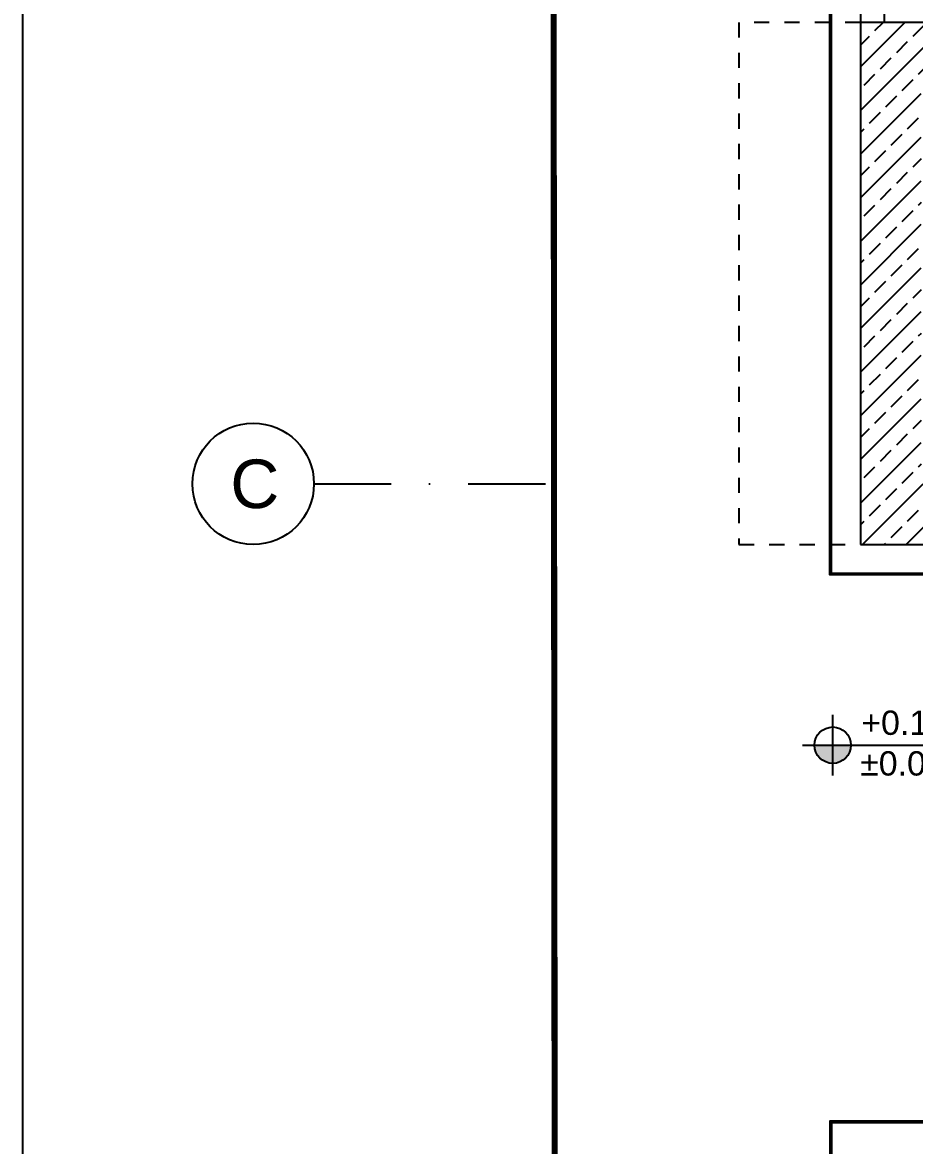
# Model space of a CAD drawing. Header units: centimetres. Extents: x 405564 to 502064, y 46284 to 60634.
# Drawn here: x 474960 to 475694, y 54538 to 55463 of the extents above; entities that cross this region are included whole.
import ezdxf
from ezdxf.enums import TextEntityAlignment as Align
from ezdxf.xclip import XClip

# ---------------------------------------------------------------- set-up
doc = ezdxf.new("R2010")
doc.units = ezdxf.units.CM
doc.header["$XCLIPFRAME"] = 0
for name, pattern in [('3+1_3b$0$DASHED', [0.25, 0.125, -0.125]), ('ACAD_ISO07W100', [3, 0, -3]), ('BORDER', [1.75, 0.5, -0.25, 0.5, -0.25, 0, -0.25]), ('DASHDOT', [25.4, 12.7, -6.35, 0, -6.35]), ('DOT', [0.25, 0, -0.25])]:
    doc.linetypes.add(name, pattern=pattern)
doc.layers.get('0').update_dxf_attribs({"color": 8, "lineweight": 9})
doc.layers.add('---___EB_draft00_parselsiniri', color=8, linetype='BORDER', lineweight=9)
doc.layers.add('0-KRCN-MİMARİ-220526', color=8, linetype='Continuous', lineweight=9)
for name, color, linetype in [('AS_CIZGI_ARSA', 8, 'Continuous'), ('AS_DOS_TERAS_UST', 8, 'ACAD_ISO07W100'), ('AS_DUV_CIMENTO ESASLI PANEL CEPHE KAPLAMASI', 8, 'Continuous'), ('AS_DUV_GAZBETON', 8, 'Continuous'), ('AS_OLC_AKS', 8, 'Continuous'), ('AS_PYZ_YOL_ARAC', 8, 'Continuous'), ('AS_SMB_KOT', 8, 'Continuous'), ('AS_TA_BETONARME', 5, 'Continuous'), ('AS_TA_TARAMA', 8, 'Continuous')]:
    doc.layers.add(name, color=color, linetype=linetype)
doc.styles.add('_yazı-50', font='arial.ttf')

# ---------------------------------------------------------------- blocks, each defined once
blk = doc.blocks.new('OPK-site-surrounding-R01')
at = {"layer": '---___EB_draft00_parselsiniri', "linetype": 'DASHDOT', "ltscale": 5, "const_width": 5, "flags": 128}
blk.add_lwpolyline([(-303.72, 52.55), (22545.33, 391.1), (23723.36, -710.97), (24047.63, -4449.98), (-299.88, -4449.98)], close=True, dxfattribs=at)
at = {"layer": 'AS_PYZ_YOL_ARAC'}
blk.add_lwpolyline([(22800, -3450), (22800, 430.07, 0.418558), (21785.19, 1429.96), (18554.64, 1382.11, 0.087007), (17706.39, 1220.39), (16627.82, 811.99, -0.090739), (15742.54, 650), (12082.45, 650, -0.076048), (11335.04, 764.34), (10161.17, 1132.1, 0.079773), (9376.74, 1246.17), (245.19, 1110.91, 0.409882), (-740, 111.02), (-740, -5306.59, 0.532608), (-326.84, -5584.43), (765.58, -5139.5, -0.096996), (1350.24, -5025), (22550, -5025, 0.414214), (22800, -4775), (22800, -3450)], format="xyb", dxfattribs=at)
blk = doc.blocks.new('CEPHE KATMANLARI ZEMİN KAT')
at = {"layer": 'AS_DUV_CIMENTO ESASLI PANEL CEPHE KAPLAMASI'}
for points in [[(565, -1825), (-25, -1825), (-25, 25), (8205, 25), (8205, -25), (8212.5, -25)], [(565, -1823.75), (-23.75, -1823.75), (-23.75, 23.75), (8203.75, 23.75), (8203.75, -26.25), (8212.5, -26.25)], [(690, -2275), (-25, -2275), (-25, -5025), (6736.14, -5025)], [(690, -2276.25), (-23.75, -2276.25), (-23.75, -5023.75), (6736.87, -5023.75)]]:
    blk.add_lwpolyline(points, dxfattribs=at)
blk = doc.blocks.new('kot01')
at = {"layer": 'AS_SMB_KOT'}
h = blk.add_hatch(color=8, dxfattribs=at)
edge = h.paths.add_edge_path()
edge.add_arc((0, 0), 0.3, 180, 360)
edge.add_line((0.3, 0), (-0.3, 0))
for p, q in [((0, -0.5), (0, 0.5)), ((-0.5, 0), (2.1, 0))]:
    blk.add_line(p, q, dxfattribs=at)
blk.add_circle((0, 0), 0.3, dxfattribs=at)
at = {"layer": 'AS_SMB_KOT', "style": '_yazı-50'}
for tag, p in [('INCE', (0.434, 0.1)), ('KABA', (0.434, -0.5))]:
    blk.add_attdef(tag, p, '', height=0.4, dxfattribs=at)
blk = doc.blocks.new('axis baloon')
blk.add_circle((0, 0), 50)
at = {"style": '_yazı-50'}
blk.add_attdef('AXE', text='', height=40, dxfattribs=at).set_placement((0, 0), align=Align.MIDDLE_CENTER)
blk = doc.blocks.new('Aks_P')
at = {"layer": 'AS_OLC_AKS', "linetype": 'DASHDOT', "ltscale": 5}
blk.add_lwpolyline([(-380, -1700), (-180, -1700)], dxfattribs=at)
at = {"layer": 'AS_OLC_AKS'}
ref = blk.add_blockref('axis baloon', (-430, -1700), dxfattribs=at)
ref.add_attrib('AXE', 'C', dxfattribs={"layer": '0', "height": 40, "style": '_yazı-50'}).set_placement((-428.66, -1700), align=Align.MIDDLE_CENTER)
blk = doc.blocks.new('A$C6A10306C')
at = {"layer": 'AS_TA_TARAMA'}
h = blk.add_hatch(dxfattribs=at)
h.set_pattern_fill('ANSI33', color=256, scale=4, angle=180)
h.set_pattern_definition([(225, (17560.68, -7819.299), (17.96051, -17.96051), []), (225, (17542.72, -7819.299), (17.96051, -17.96051), [12.7, -6.35])])
h.paths.add_polyline_path([(5625.68, -5601.45), (5625.68, -5551.45), (5135.68, -5551.45), (5135.68, -5221.45), (5985.68, -5221.45), (5985.68, -5601.45), (6035.68, -5601.45), (6035.68, -5171.45), (5085.68, -5171.45), (5085.68, -5601.45)])
at = {"layer": 'AS_CIZGI_ARSA', "linetype": 'DASHDOT', "ltscale": 5, "flags": 128}
blk.add_lwpolyline([(4831.96, -3798.91), (27681.01, -3460.36), (28859.04, -4562.43), (29183.31, -8301.44), (4835.8, -8301.44)], close=True, dxfattribs=at)
at = {"layer": 'AS_DOS_TERAS_UST', "linetype": 'DOT', "ltscale": 80}
blk.add_line((5085.68, -5171.45), (5085.68, -4601.45), dxfattribs=at)
at = {"layer": 'AS_DOS_TERAS_UST', "linetype": '3+1_3b$0$DASHED', "ltscale": 100}
blk.add_lwpolyline([(5085.68, -5171.45), (4985.68, -5171.45), (4985.68, -5601.45), (5085.68, -5601.45)], dxfattribs=at)
at = {"layer": 'AS_DUV_GAZBETON'}
blk.add_lwpolyline([(5105.68, -5171.45), (5105.68, -4601.45), (5085.68, -4601.45), (5085.68, -5171.45)], dxfattribs=at)
at = {"layer": 'AS_TA_BETONARME'}
for p, q in [((6035.68, -5171.45), (5085.68, -5171.45)), ((5085.68, -5171.45), (5085.68, -5601.45)), ((5085.68, -5601.45), (5625.68, -5601.45))]:
    blk.add_line(p, q, dxfattribs=at)
ref = blk.add_blockref('OPK-site-surrounding-R01', (5135.68, -3851.45))
XClip(ref).set_block_clipping_path([(-5135.679684336, -9648.5463532069), (26364.320315664, 3851.4536467931)])
blk.add_blockref('Aks_P', (5015.68, -3851.45))
at = {"layer": 'AS_DUV_CIMENTO ESASLI PANEL CEPHE KAPLAMASI'}
blk.add_blockref('CEPHE KATMANLARI ZEMİN KAT', (5085.68, -3801.45), dxfattribs=at)
at = {"layer": 'AS_SMB_KOT'}
ref = blk.add_blockref('kot01', (5062.97, -5766.71), dxfattribs=dict(at, xscale=50, yscale=50, zscale=50))
ref.add_attrib('INCE', '+0.10', dxfattribs={"layer": '0', "color": 1, "height": 20, "style": '_yazı-50'}).set_placement((5086.42, -5764.21), align=Align.BOTTOM_LEFT)
ref.add_attrib('KABA', '%%P0.00 (978.90)', (5085.51, -5791.71), dxfattribs={"layer": '0', "height": 20, "style": '_yazı-50'})

msp = doc.modelspace()

# ---------------------------------------------------------------- block references
at = {"layer": '0-KRCN-MİMARİ-220526'}
msp.add_blockref('A$C6A10306C', (470564.07, 60634.02), dxfattribs=at)

doc.saveas('drawing.dxf')
